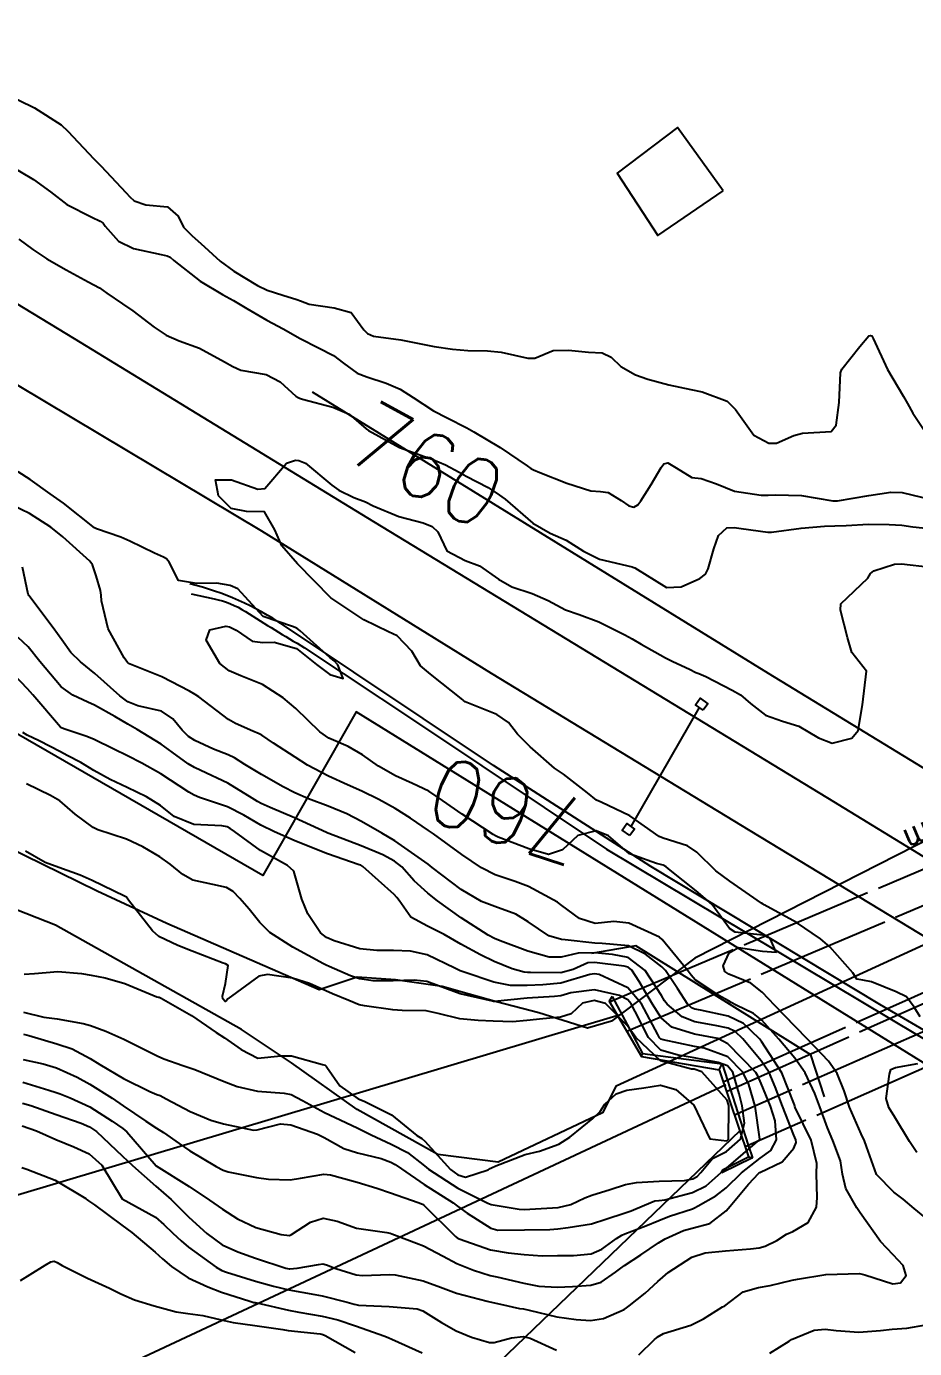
# Model space of a CAD drawing. Header units: metres. Extents: x 307586 to 320046, y 7427249 to 7434250.
# Drawn here: x 318529.8 to 318582.8, y 7430078.7 to 7430157.5 of the extents above; entities that cross this region are included whole.
import ezdxf
from ezdxf.enums import TextEntityAlignment as Align

# ---------------------------------------------------------------- set-up
doc = ezdxf.new("R2010")
doc.units = ezdxf.units.M
doc.header["$MEASUREMENT"] = 0
doc.linetypes.add('CONTINUO', pattern=[0])
doc.linetypes.add('TRACEJADO', pattern=[8.7, 8, -0.7])
for name, color, linetype in [('ALA', 45, 'Continuous'), ('BUEIRO', 151, 'Continuous'), ('Canaleta de Drenagem', 151, 'Continuous'), ('Cotas', 45, 'Continuous'), ('Curvas de Nivel 1m', 11, 'Continuous'), ('Curvas de Nivel 5m', 15, 'Continuous'), ('Divisa', 42, 'FENCELINE2'), ('Edificações', 30, 'Continuous'), ('Hidrografia', 140, 'Continuous'), ('Linha Férrea', 20, 'Continuous'), ('Pontes_Viadutos_Tubos', 190, 'Continuous'), ('Portico', 45, 'Continuous'), ('TEXTO', 45, 'Continuous')]:
    doc.layers.add(name, color=color, linetype=linetype)
doc.styles.add('ROMANS', font='romans', dxfattribs={"height": 0.2})
doc.styles.add('Style-STANDARD', font='STANDARD.shx')
doc.linetypes.add('FENCELINE2', pattern='A,0.25,-0.1,[132,ltypeshp.shx,S=0.1,R=0,X=-0.1,Y=0],-0.1,1', length=1.45)

msp = doc.modelspace()

# ---------------------------------------------------------------- linework, layer by layer
at = {"layer": 'ALA', "linetype": 'CONTINUO'}
for points in [[(318571.281, 7430089.151, 756.055), (318571.322, 7430089.319, 753.303), (318572.861, 7430090.102, 753.138)], [(318573.102, 7430090.046, 756.4), (318571.281, 7430089.151, 756.055)]]:
    msp.add_polyline3d(points, dxfattribs=at)
at = {"layer": 'BUEIRO', "linetype": 'TRACEJADO', "flags": 128}
for points in [[(318564.592, 7430099.344), (318601.666, 7430115.058)], [(318565.617, 7430097.606), (318602.528, 7430113.251)], [(318571.351, 7430094.578), (318605.1, 7430109.633)], [(318571.549, 7430094.009), (318605.886, 7430109.326)], [(318607.297, 7430108.141), (318572.028, 7430092.598)], [(318608.141, 7430106.327), (318572.664, 7430090.693)]]:
    msp.add_lwpolyline(points, dxfattribs=at)
at = {"layer": 'BUEIRO', "linetype": 'CONTINUO'}
for points in [[(318564.741, 7430099.665, 756.483), (318564.565, 7430099.389, 753.079), (318566.489, 7430096.095, 756.258), (318566.56, 7430096.27, 756.463)], [(318564.741, 7430099.665, 756.483), (318565.634, 7430097.998, 755.939)], [(318565.634, 7430097.998, 755.939), (318566.56, 7430096.27, 756.463)], [(318566.489, 7430096.095, 756.258), (318571.129, 7430095.289, 753.163), (318571.303, 7430095.647, 756.477)], [(318566.56, 7430096.27, 756.463), (318571.303, 7430095.647, 756.477)], [(318571.303, 7430095.647, 756.477), (318572.86, 7430090.798, 755.884)], [(318571.129, 7430095.289, 753.163), (318572.861, 7430090.102, 753.138), (318573.102, 7430090.046, 756.4)], [(318572.86, 7430090.798, 755.884), (318573.102, 7430090.046, 756.4)]]:
    msp.add_polyline3d(points, dxfattribs=at)
at = {"layer": 'Canaleta de Drenagem'}
msp.add_lwpolyline([(318539.638, 7430123.687), (318541.017, 7430123.391, -0.089246), (318542.886, 7430122.623, 0.008943), (318546.398, 7430120.47), (318553.255, 7430115.916), (318564.398, 7430108.447), (318582.929, 7430097.371), (318615.73, 7430078.185), (318615.975, 7430078.604), (318595.956, 7430090.288), (318580.7, 7430099.197), (318567.038, 7430107.411), (318557.668, 7430113.435), (318545.153, 7430121.808, 0.087116), (318539.573, 7430124.273, -41.983089)], format="xyb", dxfattribs=at)
at = {"layer": 'Curvas de Nivel 1m', "flags": 128}
for points, elevation in [([(318528.438, 7430153.571), (318530.308, 7430152.672), (318531.889, 7430151.644), (318532.289, 7430151.266), (318533.846, 7430149.624), (318534.267, 7430149.204), (318535.779, 7430147.597), (318535.996, 7430147.35), (318536.238, 7430147.11), (318536.943, 7430146.876), (318538.235, 7430146.757), (318538.874, 7430146.205), (318539.196, 7430145.555), (318539.702, 7430145.032), (318540.213, 7430144.584), (318541.366, 7430143.528), (318542.194, 7430142.934), (318543.609, 7430142.078), (318544.177, 7430141.797), (318545.108, 7430141.486), (318545.94, 7430141.243), (318546.17, 7430141.155), (318546.67, 7430140.963), (318548.166, 7430140.735), (318549.184, 7430140.456), (318549.94, 7430139.423), (318550.15, 7430139.211), (318550.515, 7430139.049), (318552.144, 7430138.822), (318552.848, 7430138.687), (318554.139, 7430138.422), (318555.222, 7430138.279), (318556.136, 7430138.197), (318557.302, 7430138.171), (318558.134, 7430138.098), (318559.706, 7430137.729), (318560.13, 7430137.744), (318561.227, 7430138.199), (318562.137, 7430138.205), (318563.322, 7430138.087), (318564.141, 7430138.059), (318564.689, 7430137.803), (318565.256, 7430137.243), (318566.126, 7430136.738), (318566.863, 7430136.482), (318568.117, 7430136.15), (318569.427, 7430135.876), (318570.111, 7430135.733), (318571.608, 7430135.165), (318572.098, 7430134.674), (318573.181, 7430133.149), (318574.076, 7430132.666), (318574.542, 7430132.667), (318575.582, 7430133.118), (318576.084, 7430133.262), (318577.808, 7430133.371), (318578.089, 7430133.746), (318578.27, 7430135.087), (318578.361, 7430136.855), (318578.426, 7430137.086), (318579.501, 7430138.424), (318580.047, 7430139.062), (318580.153, 7430139.096), (318580.215, 7430139.059), (318580.297, 7430138.913), (318581.164, 7430137.05), (318582.109, 7430135.441), (318582.341, 7430135.038), (318582.667, 7430134.465), (318583.626, 7430133.025)], 758), ([(318528.576, 7430149.377), (318530.254, 7430148.383), (318531.258, 7430147.65), (318532.236, 7430146.899), (318533.715, 7430146.138), (318534.226, 7430145.9), (318534.389, 7430145.782), (318534.51, 7430145.616), (318535.315, 7430144.705), (318536.21, 7430144.283), (318537.861, 7430143.919), (318538.206, 7430143.846), (318538.389, 7430143.752), (318538.612, 7430143.564), (318540.185, 7430142.332), (318541.504, 7430141.527), (318542.169, 7430141.171), (318542.972, 7430140.705), (318544.158, 7430140.011), (318544.491, 7430139.83), (318545.127, 7430139.485), (318546.145, 7430138.911), (318547.241, 7430138.354), (318548.129, 7430137.885), (318548.73, 7430137.441), (318549.537, 7430136.849), (318550.115, 7430136.619), (318551.273, 7430136.246), (318552.108, 7430135.882), (318552.872, 7430135.392), (318554.095, 7430134.589), (318554.9, 7430134.176), (318556.085, 7430133.579), (318556.5, 7430133.346), (318558.069, 7430132.41), (318559.677, 7430131.306), (318559.903, 7430131.153), (318560.051, 7430131.071), (318560.43, 7430130.916), (318562.043, 7430130.28), (318563.476, 7430129.828), (318564.038, 7430129.783), (318564.511, 7430129.726), (318565.282, 7430129.241), (318565.73, 7430128.935), (318566.029, 7430128.843), (318566.274, 7430128.984), (318566.457, 7430129.226), (318567.069, 7430130.193), (318567.656, 7430131.214), (318567.832, 7430131.436), (318568.057, 7430131.487), (318568.554, 7430131.202), (318569.486, 7430130.627), (318570.047, 7430130.556), (318570.966, 7430130.248), (318572.039, 7430129.798), (318573.619, 7430129.562), (318574.037, 7430129.567), (318574.483, 7430129.579), (318576.037, 7430129.538), (318577.889, 7430129.237), (318578.034, 7430129.22), (318578.182, 7430129.235), (318580.038, 7430129.541), (318581.352, 7430129.735), (318582.04, 7430129.73), (318583.76, 7430129.298)], 759), ([(318583.098, 7430098.449), (318582.745, 7430099.024), (318582.289, 7430099.64), (318581.682, 7430099.943), (318580.208, 7430100.534), (318579.689, 7430100.64), (318579.333, 7430100.709), (318579.082, 7430101.069), (318577.716, 7430102.634), (318577.156, 7430103.096), (318575.733, 7430104.074), (318573.808, 7430105.129), (318573.743, 7430105.166), (318573.645, 7430105.231), (318571.764, 7430106.554), (318570.925, 7430107.168), (318569.784, 7430108.267), (318569.242, 7430108.643), (318567.792, 7430109.103), (318567.547, 7430109.212), (318565.805, 7430110.44), (318564.091, 7430111.247), (318563.815, 7430111.376), (318563.276, 7430111.804), (318561.838, 7430112.926), (318561.31, 7430113.285), (318559.855, 7430114.555), (318559.485, 7430114.931), (318559.105, 7430115.311), (318558.554, 7430116.004), (318557.874, 7430116.485), (318555.987, 7430117.243), (318555.883, 7430117.314), (318555.84, 7430117.35), (318553.906, 7430118.88), (318553.32, 7430119.379), (318552.806, 7430120.271), (318551.931, 7430121.167), (318551.418, 7430121.405), (318549.943, 7430122.125), (318547.963, 7430123.45), (318545.983, 7430125.47), (318545.059, 7430126.545), (318544.639, 7430127.49), (318544.019, 7430128.568), (318542.946, 7430128.584), (318542.022, 7430128.762), (318541.269, 7430129.528), (318541.099, 7430130.472), (318542.043, 7430130.487), (318543.628, 7430129.913), (318544.038, 7430129.971), (318545.323, 7430131.481), (318545.872, 7430131.656), (318546.055, 7430131.626), (318546.457, 7430131.466), (318548.04, 7430130.154), (318548.453, 7430129.859), (318549.341, 7430129.43), (318550.029, 7430129.171), (318550.504, 7430128.937), (318552.016, 7430128.284), (318553.485, 7430127.911), (318554.008, 7430127.701), (318554.341, 7430127.375), (318554.885, 7430126.254), (318555.986, 7430125.665), (318556.837, 7430125.341), (318557.975, 7430124.561), (318558.76, 7430124.107), (318559.967, 7430123.71), (318560.932, 7430123.29), (318561.955, 7430122.722), (318562.773, 7430122.445), (318563.944, 7430122.01), (318565.497, 7430121.234), (318565.931, 7430120.992), (318566.465, 7430120.687), (318567.919, 7430119.855), (318568.357, 7430119.643), (318569.355, 7430119.188), (318569.728, 7430118.999), (318569.91, 7430118.935), (318570.326, 7430118.759), (318571.901, 7430117.935), (318572.397, 7430117.651), (318572.984, 7430117.144), (318573.883, 7430116.452), (318574.902, 7430116.096), (318575.873, 7430115.79), (318577.034, 7430115.098), (318577.86, 7430114.773), (318579.034, 7430115.072), (318579.404, 7430115.533), (318579.657, 7430117.064), (318579.913, 7430119.06), (318579.023, 7430120.172), (318578.768, 7430121.077), (318578.345, 7430122.697), (318578.384, 7430123.084), (318579.979, 7430124.624), (318580.139, 7430124.901), (318580.34, 7430125.056), (318581.581, 7430125.452), (318581.989, 7430125.463), (318583.724, 7430125.277)], 761), ([(318566.34, 7430078.304), (318567.276, 7430079.212), (318567.359, 7430079.286), (318567.434, 7430079.34), (318567.801, 7430079.569), (318569.442, 7430080.056), (318570.179, 7430080.439), (318571.329, 7430081.161), (318571.418, 7430081.196), (318571.454, 7430081.216), (318572.562, 7430082.048), (318573.471, 7430082.309), (318574.161, 7430082.435), (318575.477, 7430082.741), (318575.786, 7430082.799), (318577.483, 7430083.09), (318579.484, 7430083.156), (318579.802, 7430083.057), (318581.475, 7430082.54), (318581.926, 7430082.583), (318582.267, 7430083.028), (318582.086, 7430083.628), (318581.495, 7430084.267), (318580.734, 7430085.048), (318579.528, 7430086.762), (318579.328, 7430087.063), (318578.679, 7430088.207), (318578.476, 7430089.076), (318578.35, 7430089.867), (318577.902, 7430091.085), (318577.584, 7430091.842), (318577.115, 7430093.095), (318576.821, 7430093.888), (318576.255, 7430095.104), (318575.636, 7430095.98), (318574.688, 7430097.12), (318573.664, 7430098.264), (318573.173, 7430098.643), (318572.136, 7430099.153), (318571.829, 7430099.313), (318571.675, 7430099.406), (318571.109, 7430099.735), (318569.688, 7430100.657), (318569.447, 7430100.94), (318569.274, 7430101.186), (318567.721, 7430103.074), (318567.557, 7430103.212), (318565.731, 7430104.049), (318564.833, 7430104.138), (318563.731, 7430104.026), (318562.789, 7430104.32), (318561.741, 7430105.09), (318561.478, 7430105.283), (318559.752, 7430106.228), (318558.964, 7430106.52), (318557.759, 7430106.928), (318556.947, 7430107.338), (318555.775, 7430108.141), (318554.084, 7430109.367), (318553.795, 7430109.576), (318552.718, 7430110.302), (318551.808, 7430110.869), (318550.823, 7430111.41), (318549.82, 7430111.91), (318548.971, 7430112.287), (318547.833, 7430112.804), (318546.59, 7430113.463), (318545.848, 7430113.932), (318544.56, 7430114.779), (318543.86, 7430115.242), (318543.699, 7430115.33), (318543.317, 7430115.498), (318542.293, 7430115.939), (318541.87, 7430116.181), (318540.094, 7430117.538), (318539.885, 7430117.686), (318539.553, 7430117.88), (318537.9, 7430118.725), (318536.013, 7430119.487), (318535.912, 7430119.527), (318535.842, 7430119.591), (318535.642, 7430119.866), (318534.696, 7430121.602), (318534.294, 7430123.27), (318534.28, 7430123.607), (318534.248, 7430123.889), (318533.974, 7430124.746), (318533.764, 7430125.405), (318533.606, 7430125.624), (318531.997, 7430127.08), (318531.284, 7430127.647), (318530.015, 7430128.469), (318528.515, 7430129.193)], 759), ([(318529.598, 7430093.309), (318530.083, 7430093.168), (318531.588, 7430092.627), (318533.089, 7430092.109), (318533.577, 7430091.898), (318533.997, 7430091.606), (318535.558, 7430090.144), (318536.142, 7430089.584), (318537.535, 7430088.351), (318538.446, 7430087.556), (318538.991, 7430087.021), (318539.513, 7430086.508), (318540.57, 7430085.529), (318541.496, 7430084.856), (318542.423, 7430084.437), (318543.489, 7430084.06), (318545.293, 7430083.472), (318545.482, 7430083.421), (318545.536, 7430083.416), (318545.955, 7430083.465), (318547.245, 7430083.693), (318547.486, 7430083.722), (318547.711, 7430083.672), (318548.271, 7430083.438), (318549.478, 7430083.073), (318549.86, 7430083.033), (318551.478, 7430083.084), (318551.812, 7430083.061), (318553.473, 7430082.7), (318554.504, 7430082.323), (318555.462, 7430081.969), (318557.284, 7430081.504), (318557.455, 7430081.463), (318558.085, 7430081.321), (318559.211, 7430081.064), (318559.45, 7430081.031), (318559.793, 7430080.953), (318561.446, 7430080.557), (318562.591, 7430080.41), (318563.444, 7430080.341), (318564.217, 7430080.47), (318565.451, 7430081.007), (318565.59, 7430081.091), (318565.766, 7430081.227), (318566.705, 7430081.977), (318567.475, 7430082.676), (318567.754, 7430082.931), (318568.081, 7430083.201), (318569.492, 7430084.124), (318570.286, 7430084.381), (318571.496, 7430084.499), (318572.987, 7430084.627), (318573.498, 7430084.684), (318573.856, 7430084.77), (318574.569, 7430085.119), (318575.139, 7430085.483), (318575.511, 7430085.644), (318576.424, 7430086.196), (318576.93, 7430087.096), (318576.955, 7430087.679), (318576.922, 7430089.096), (318576.939, 7430089.716), (318576.604, 7430091.1), (318575.66, 7430093.051), (318575.633, 7430093.11), (318575.604, 7430093.199), (318574.856, 7430095.118), (318573.651, 7430096.975), (318573.528, 7430097.132), (318572.578, 7430098.062), (318571.666, 7430098.487), (318570.004, 7430098.842), (318569.67, 7430098.908), (318569.47, 7430098.982), (318569.257, 7430099.186), (318568.639, 7430100.152), (318567.913, 7430101.207), (318567.696, 7430101.438), (318566.729, 7430102.198), (318565.715, 7430102.689), (318564.137, 7430102.825), (318563.717, 7430102.845), (318561.949, 7430103.047), (318561.72, 7430103.07), (318560.963, 7430103.288), (318559.731, 7430104.128), (318559.007, 7430104.582), (318557.74, 7430105.037), (318556.955, 7430105.338), (318555.75, 7430106.043), (318554.005, 7430107.368), (318553.766, 7430107.551), (318553.175, 7430107.975), (318551.786, 7430108.941), (318551.02, 7430109.408), (318549.8, 7430110.099), (318548.926, 7430110.555), (318547.809, 7430111.012), (318546.634, 7430111.462), (318545.818, 7430111.809), (318545.137, 7430112.163), (318543.834, 7430112.899), (318542.85, 7430113.505), (318542.231, 7430113.898), (318541.848, 7430114.072), (318540.969, 7430114.412), (318539.857, 7430114.931), (318539.484, 7430115.17), (318539.1, 7430115.551), (318538.543, 7430116.233), (318537.874, 7430116.674), (318536.458, 7430117.003), (318535.879, 7430117.241), (318535.393, 7430117.595), (318533.903, 7430118.927), (318533.049, 7430119.623), (318532.472, 7430120.185), (318531.926, 7430120.93), (318531.419, 7430121.645), (318529.962, 7430123.591), (318529.933, 7430123.66), (318529.588, 7430125.274)], 758), ([(318529.612, 7430094.55), (318531.163, 7430094.089), (318531.606, 7430093.948), (318531.831, 7430093.862), (318532.423, 7430093.628), (318533.595, 7430093.091), (318534.939, 7430092.24), (318535.576, 7430091.791), (318535.81, 7430091.588), (318537.553, 7430089.57), (318539.535, 7430088.335), (318540.738, 7430087.528), (318541.517, 7430086.975), (318542.415, 7430086.409), (318543.507, 7430085.881), (318545.009, 7430085.475), (318545.502, 7430085.417), (318545.549, 7430085.423), (318545.632, 7430085.469), (318546.752, 7430086.216), (318547.513, 7430086.437), (318548.342, 7430086.269), (318549.507, 7430085.845), (318551.318, 7430085.589), (318551.504, 7430085.548), (318551.612, 7430085.507), (318551.916, 7430085.394), (318553.087, 7430084.964), (318553.497, 7430084.805), (318554.668, 7430084.181), (318555.487, 7430083.736), (318556.47, 7430083.34), (318557.479, 7430083.036), (318557.859, 7430082.942), (318559.472, 7430082.572), (318560.369, 7430082.391), (318561.469, 7430082.33), (318562.369, 7430082.367), (318563.471, 7430082.443), (318564.08, 7430082.638), (318564.934, 7430083.235), (318565.253, 7430083.465), (318565.487, 7430083.622), (318566.452, 7430084.261), (318567.501, 7430084.975), (318567.893, 7430085.204), (318568.989, 7430085.709), (318569.513, 7430085.845), (318570.556, 7430086.131), (318571.529, 7430086.891), (318571.663, 7430087.026), (318571.787, 7430087.156), (318572.878, 7430088.472), (318573.492, 7430089.131), (318573.553, 7430089.168), (318574.876, 7430089.801), (318575.568, 7430090.619), (318575.721, 7430090.959), (318575.697, 7430091.109), (318575.577, 7430091.402), (318574.891, 7430093.117), (318574.454, 7430094.282), (318574.096, 7430095.125), (318573.633, 7430095.823), (318572.538, 7430097.147), (318572.085, 7430097.581), (318571.659, 7430097.776), (318570.889, 7430097.94), (318569.663, 7430098.164), (318568.923, 7430098.449), (318568.016, 7430099.205), (318567.865, 7430099.398), (318567.678, 7430099.721), (318566.706, 7430101.22), (318565.704, 7430101.995), (318564.766, 7430102.181), (318563.708, 7430102.268), (318562.714, 7430102.258), (318561.704, 7430102.018), (318560.988, 7430102.003), (318559.709, 7430102.368), (318558.059, 7430102.984), (318557.72, 7430103.134), (318557.349, 7430103.334), (318555.733, 7430104.349), (318554.331, 7430105.364), (318553.748, 7430105.83), (318552.941, 7430106.568), (318552.205, 7430107.393), (318551.768, 7430107.744), (318551.067, 7430108.113), (318549.781, 7430108.657), (318547.85, 7430109.391), (318547.792, 7430109.411), (318547.706, 7430109.451), (318545.801, 7430110.323), (318544.354, 7430110.938), (318543.81, 7430111.178), (318543.607, 7430111.289), (318543.282, 7430111.498), (318541.826, 7430112.384), (318540.228, 7430113.145), (318539.84, 7430113.325), (318539.472, 7430113.546), (318538.519, 7430114.23), (318537.854, 7430114.706), (318536.422, 7430115.584), (318535.866, 7430115.906), (318535.103, 7430116.365), (318533.877, 7430117.044), (318533.487, 7430117.224), (318532.584, 7430117.629), (318531.89, 7430118.144), (318530.627, 7430119.653), (318529.921, 7430120.515), (318529.327, 7430121.069)], 757), ([(318529.625, 7430095.906), (318530.828, 7430095.648), (318531.621, 7430095.403), (318532.846, 7430094.852), (318533.611, 7430094.444), (318534.944, 7430093.597), (318535.596, 7430093.144), (318536.937, 7430092.222), (318537.577, 7430091.82), (318537.992, 7430091.564), (318538.922, 7430090.905), (318539.562, 7430090.46), (318541.128, 7430089.524), (318541.55, 7430089.311), (318541.855, 7430089.209), (318543.544, 7430088.868), (318544.256, 7430088.77), (318545.542, 7430088.74), (318546.171, 7430088.837), (318547.547, 7430089.068), (318547.959, 7430089.032), (318549.54, 7430088.587), (318550.704, 7430088.239), (318551.531, 7430087.967), (318553.187, 7430087.375), (318553.433, 7430087.282), (318553.521, 7430087.22), (318555.402, 7430085.351), (318555.502, 7430085.28), (318555.63, 7430085.221), (318557.495, 7430084.563), (318558.548, 7430084.369), (318559.493, 7430084.271), (318560.572, 7430084.209), (318561.492, 7430084.211), (318562.438, 7430084.211), (318563.494, 7430084.317), (318564.133, 7430084.607), (318564.995, 7430085.235), (318565.311, 7430085.426), (318565.507, 7430085.51), (318566.743, 7430085.989), (318567.519, 7430086.307), (318568.164, 7430086.559), (318569.53, 7430087.011), (318569.65, 7430087.06), (318569.867, 7430087.177), (318570.931, 7430087.774), (318571.544, 7430088.257), (318572.449, 7430089.147), (318573.562, 7430090.022), (318574.201, 7430090.489), (318574.537, 7430091.12), (318574.469, 7430092.242), (318574.184, 7430093.124), (318573.616, 7430094.482), (318573.427, 7430094.939), (318573.308, 7430095.135), (318571.648, 7430096.85), (318571.036, 7430097.166), (318569.655, 7430097.418), (318568.302, 7430097.843), (318567.665, 7430098.399), (318567.15, 7430099.215), (318566.355, 7430100.554), (318565.922, 7430101.228), (318565.696, 7430101.412), (318565.461, 7430101.468), (318563.699, 7430101.689), (318563.286, 7430101.669), (318562.421, 7430101.269), (318561.691, 7430101.075), (318559.883, 7430101.106), (318559.691, 7430101.105), (318559.502, 7430101.114), (318558.775, 7430101.314), (318557.699, 7430101.75), (318556.89, 7430102.153), (318555.714, 7430102.78), (318554.722, 7430103.36), (318553.728, 7430103.858), (318552.74, 7430104.392), (318552.037, 7430105.396), (318551.914, 7430105.567), (318551.746, 7430105.74), (318549.885, 7430107.419), (318549.764, 7430107.489), (318549.66, 7430107.526), (318547.774, 7430108.173), (318546.613, 7430108.629), (318545.786, 7430108.979), (318544.62, 7430109.482), (318543.797, 7430109.891), (318542.781, 7430110.484), (318541.808, 7430110.98), (318540.148, 7430111.537), (318539.815, 7430111.666), (318539.511, 7430111.851), (318537.834, 7430112.943), (318536.701, 7430113.581), (318535.847, 7430114.014), (318535.042, 7430114.407), (318533.857, 7430114.991), (318533.419, 7430115.177), (318532.048, 7430115.637), (318531.911, 7430115.687), (318531.864, 7430115.726), (318530.204, 7430117.657), (318529.888, 7430118.015), (318528.3, 7430119.684)], 756), ([(318529.659, 7430098.735), (318530.86, 7430098.443), (318531.653, 7430098.341), (318533.214, 7430098.052), (318533.648, 7430097.934), (318534.557, 7430097.601), (318535.638, 7430097.121), (318536.552, 7430096.663), (318537.628, 7430096.118), (318538.012, 7430095.949), (318539.142, 7430095.547), (318539.506, 7430095.426), (318539.621, 7430095.388), (318539.855, 7430095.303), (318541.614, 7430094.595), (318542.391, 7430094.289), (318543.608, 7430094.025), (318545.183, 7430093.898), (318545.606, 7430093.821), (318546.281, 7430093.463), (318547.592, 7430092.74), (318548.869, 7430092.145), (318549.579, 7430091.813), (318550.373, 7430091.412), (318551.568, 7430090.869), (318552.542, 7430090.364), (318553.555, 7430089.57), (318553.799, 7430089.368), (318555.536, 7430088.243), (318557.336, 7430087.332), (318557.522, 7430087.264), (318559.2, 7430086.985), (318559.52, 7430086.968), (318559.842, 7430086.975), (318561.521, 7430087.085), (318562.287, 7430087.269), (318563.122, 7430087.663), (318563.532, 7430087.823), (318564.629, 7430088.152), (318565.545, 7430088.446), (318566.188, 7430088.582), (318567.547, 7430088.644), (318569.055, 7430088.695), (318569.549, 7430088.796), (318569.806, 7430088.922), (318570.032, 7430089.175), (318570.716, 7430090.014), (318571.566, 7430090.432), (318572.389, 7430091.148), (318572.624, 7430092.107), (318572.484, 7430093.147), (318572.312, 7430093.852), (318571.928, 7430095.155), (318571.628, 7430095.522), (318571.06, 7430095.737), (318569.635, 7430096.013), (318568.669, 7430096.163), (318567.642, 7430096.475), (318566.916, 7430097.217), (318566.117, 7430098.777), (318565.884, 7430099.228), (318565.675, 7430099.477), (318565.187, 7430099.726), (318563.681, 7430100.067), (318562.284, 7430099.876), (318561.677, 7430099.709), (318561.297, 7430099.663), (318559.676, 7430099.559), (318557.719, 7430099.375), (318557.673, 7430099.375), (318557.609, 7430099.395), (318555.678, 7430099.835), (318554.93, 7430100.108), (318553.685, 7430100.558), (318552.941, 7430100.637), (318551.685, 7430100.599), (318550.488, 7430100.609), (318549.686, 7430100.721), (318549.153, 7430100.893), (318547.875, 7430101.447), (318547.694, 7430101.536), (318547.529, 7430101.618), (318545.71, 7430102.599), (318544.328, 7430103.484), (318543.729, 7430104.071), (318543.112, 7430104.875), (318542.556, 7430105.508), (318542.153, 7430105.92), (318541.749, 7430106.169), (318540.931, 7430106.349), (318539.754, 7430106.614), (318539.158, 7430106.95), (318538.402, 7430107.56), (318537.769, 7430108), (318536.767, 7430108.591), (318535.785, 7430109.054), (318534.079, 7430109.607), (318533.794, 7430109.738), (318532.725, 7430110.549), (318531.81, 7430111.329), (318531.254, 7430111.646), (318529.823, 7430112.354)], 754), ([(318529.686, 7430101.006), (318530.302, 7430101.039), (318531.688, 7430101.162), (318533.105, 7430101.036), (318533.686, 7430100.939), (318534.509, 7430100.778), (318535.681, 7430100.436), (318537.601, 7430099.643), (318537.674, 7430099.631), (318537.737, 7430099.632), (318537.854, 7430099.567), (318539.658, 7430098.54), (318541.132, 7430097.525), (318541.64, 7430097.192), (318542.629, 7430096.502), (318543.628, 7430095.989), (318544.983, 7430096.123), (318545.629, 7430096.121), (318547.469, 7430095.607), (318547.624, 7430095.572), (318547.693, 7430095.518), (318547.728, 7430095.448), (318548.513, 7430094.338), (318549.604, 7430093.561), (318549.956, 7430093.416), (318551.591, 7430092.611), (318553.103, 7430091.377), (318553.388, 7430091.19), (318553.57, 7430091.041), (318555.112, 7430089.354), (318555.548, 7430089.03), (318556.003, 7430088.889), (318557.349, 7430089.332), (318557.477, 7430089.408), (318557.554, 7430089.452), (318557.804, 7430089.575), (318559.562, 7430090.246), (318560.407, 7430090.449), (318561.569, 7430090.853), (318562.212, 7430091.27), (318562.958, 7430091.883), (318563.59, 7430092.39), (318564.034, 7430092.808), (318564.307, 7430093.243), (318564.976, 7430093.87), (318565.611, 7430094.072), (318566.622, 7430094.211), (318567.615, 7430094.375), (318568.545, 7430094.128), (318569.603, 7430093.18), (318570.567, 7430091.17), (318571.572, 7430091.066), (318571.681, 7430091.158), (318571.706, 7430093.054), (318571.689, 7430093.159), (318571.677, 7430093.233), (318571.606, 7430093.485), (318570.097, 7430095.175), (318569.625, 7430095.324), (318569.467, 7430095.34), (318567.632, 7430095.824), (318566.155, 7430097.225), (318565.66, 7430097.916), (318564.343, 7430099.243), (318563.675, 7430099.431), (318562.97, 7430099.261), (318562.307, 7430098.627), (318561.66, 7430098.428), (318560.608, 7430098.341), (318559.657, 7430098.239), (318558.805, 7430098.163), (318557.656, 7430098.192), (318556.755, 7430098.241), (318555.658, 7430098.328), (318554.371, 7430098.655), (318553.664, 7430098.808), (318552.23, 7430098.826), (318551.665, 7430098.863), (318549.979, 7430099.106), (318549.669, 7430099.179), (318549.051, 7430099.429), (318548.064, 7430099.831), (318547.678, 7430099.997), (318546.708, 7430100.434), (318545.686, 7430100.766), (318544.186, 7430100.987), (318543.687, 7430100.876), (318541.835, 7430099.518), (318541.755, 7430099.435), (318541.671, 7430099.363), (318541.542, 7430099.521), (318541.518, 7430099.678), (318541.682, 7430100.446), (318541.847, 7430101.518), (318541.694, 7430101.609), (318541.557, 7430101.659), (318539.705, 7430102.373), (318538.86, 7430102.703), (318537.718, 7430103.244), (318537.333, 7430103.574), (318535.917, 7430105.412), (318535.782, 7430105.59), (318535.743, 7430105.62), (318535.677, 7430105.658), (318533.753, 7430106.588), (318533.033, 7430106.898), (318531.76, 7430107.354), (318530.942, 7430107.648), (318529.773, 7430108.334)], 753), ([(318582.914, 7430090.367), (318582.478, 7430091.026), (318581.594, 7430092.46), (318581.236, 7430093.044), (318581.071, 7430093.582), (318581.281, 7430095.043), (318581.363, 7430095.307), (318581.629, 7430095.425), (318582.974, 7430095.679)], 761), ([(318529.577, 7430091.949), (318530.416, 7430091.652), (318531.568, 7430091.137), (318532.644, 7430090.704), (318533.56, 7430090.289), (318534.312, 7430089.602), (318535.523, 7430087.59), (318537.512, 7430086.512), (318538.023, 7430086.077), (318538.557, 7430085.554), (318539.05, 7430085.098), (318539.495, 7430084.721), (318541.135, 7430083.523), (318541.48, 7430083.335), (318541.761, 7430083.234), (318543.471, 7430082.69), (318544.563, 7430082.383), (318545.463, 7430082.168), (318547.026, 7430081.888), (318547.458, 7430081.812), (318548.947, 7430081.428), (318549.353, 7430081.322), (318549.452, 7430081.294), (318549.614, 7430081.256), (318551.451, 7430081.184), (318553.11, 7430081.036), (318553.448, 7430080.925), (318554.572, 7430080.228), (318555.437, 7430079.734), (318556.356, 7430079.341), (318557.429, 7430079.039), (318557.714, 7430079.04), (318558.748, 7430079.31), (318559.434, 7430079.382), (318559.847, 7430079.296), (318561.422, 7430078.578)], 759), ([(318529.469, 7430082.737), (318530.039, 7430083.089), (318530.949, 7430083.645), (318531.28, 7430083.847), (318531.485, 7430083.887), (318531.649, 7430083.802), (318531.945, 7430083.633), (318533.472, 7430082.871), (318534.783, 7430082.277), (318535.458, 7430081.936), (318536.274, 7430081.582), (318537.449, 7430081.211), (318538.758, 7430080.862), (318539.445, 7430080.753), (318540.342, 7430080.633), (318541.442, 7430080.38), (318542.157, 7430080.226), (318543.439, 7430080.054), (318545.107, 7430079.803), (318545.436, 7430079.755), (318547.344, 7430079.541), (318547.434, 7430079.525), (318547.495, 7430079.511), (318547.636, 7430079.447), (318549.418, 7430078.441)], 761)]:
    msp.add_lwpolyline(points, dxfattribs=dict(at, elevation=elevation))
at = {"layer": 'Curvas de Nivel 5m', "flags": 128}
for points, elevation in [([(318529.37, 7430144.829), (318530.208, 7430144.207), (318531.034, 7430143.652), (318532.193, 7430143.001), (318533.512, 7430142.297), (318534.177, 7430141.921), (318534.608, 7430141.613), (318535.546, 7430140.978), (318536.163, 7430140.565), (318537.43, 7430139.577), (318538.146, 7430139.11), (318538.933, 7430138.766), (318540.135, 7430138.337), (318541.635, 7430137.525), (318542.12, 7430137.237), (318542.605, 7430137.028), (318544.116, 7430136.764), (318544.948, 7430136.324), (318545.883, 7430135.473), (318546.019, 7430135.388), (318546.102, 7430135.353), (318546.288, 7430135.282), (318548.097, 7430134.818), (318549.057, 7430134.4), (318550.084, 7430133.525), (318550.209, 7430133.419), (318552.068, 7430132.41), (318553.565, 7430131.88), (318554.058, 7430131.7), (318554.81, 7430131.369), (318555.625, 7430130.933), (318556.046, 7430130.689), (318557.359, 7430130.017), (318558.035, 7430129.563), (318558.174, 7430129.467), (318558.363, 7430129.325), (318560.012, 7430127.889), (318561.055, 7430127.29), (318562.007, 7430126.872), (318563.04, 7430126.222), (318563.99, 7430125.74), (318565.927, 7430125.288), (318565.984, 7430125.276), (318566.098, 7430125.229), (318567.972, 7430124.068), (318568.864, 7430124.089), (318569.977, 7430124.598), (318570.303, 7430124.854), (318570.465, 7430125.175), (318570.801, 7430126.372), (318571.085, 7430127.169), (318571.57, 7430127.612), (318572.018, 7430127.627), (318572.431, 7430127.57), (318574.015, 7430127.357), (318574.248, 7430127.36), (318576.018, 7430127.603), (318577.392, 7430127.724), (318578.019, 7430127.728), (318578.696, 7430127.756), (318580.021, 7430127.83), (318581.253, 7430127.815), (318582.02, 7430127.768), (318582.667, 7430127.681), (318584.018, 7430127.531)], 760), ([(318583.523, 7430086.379), (318582.753, 7430087.022), (318582.092, 7430087.586), (318581.543, 7430088.001), (318580.51, 7430089.05), (318579.91, 7430090.716), (318579.793, 7430091.058), (318579.579, 7430091.479), (318578.898, 7430093.071), (318578.579, 7430094.042), (318578.158, 7430095.082), (318577.634, 7430095.803), (318576.408, 7430097.102), (318575.661, 7430097.883), (318574.438, 7430099.122), (318573.681, 7430099.931), (318573.001, 7430100.456), (318571.691, 7430100.997), (318571.455, 7430101.162), (318571.361, 7430101.501), (318571.71, 7430102.273), (318572.28, 7430102.586), (318573.711, 7430102.36), (318574.522, 7430102.311), (318574.154, 7430103.126), (318573.725, 7430103.327), (318572.075, 7430103.503), (318571.728, 7430103.714), (318570.689, 7430105.171), (318569.755, 7430105.967), (318568.2, 7430107.204), (318567.961, 7430107.393), (318567.776, 7430107.489), (318567.39, 7430107.6), (318565.782, 7430108.174), (318564.524, 7430109.243), (318563.796, 7430109.546), (318562.694, 7430109.266), (318561.78, 7430108.419), (318560.938, 7430108.126), (318559.781, 7430108.476), (318557.952, 7430109.167), (318557.792, 7430109.244), (318557.653, 7430109.331), (318555.805, 7430110.541), (318554.633, 7430111.362), (318553.821, 7430111.916), (318552.849, 7430112.363), (318551.834, 7430112.828), (318550.814, 7430113.41), (318549.85, 7430114.082), (318549.004, 7430114.582), (318547.859, 7430115.078), (318547.315, 7430115.455), (318545.877, 7430116.846), (318545.13, 7430117.478), (318543.895, 7430118.279), (318542.614, 7430118.798), (318541.907, 7430119.092), (318541.361, 7430119.526), (318540.542, 7430120.919), (318540.748, 7430121.532), (318541.707, 7430121.752), (318541.936, 7430121.715), (318542.323, 7430121.514), (318543.275, 7430120.848), (318543.926, 7430120.786), (318544.601, 7430120.808), (318545.922, 7430120.428), (318547.119, 7430119.458), (318547.904, 7430118.86), (318548.707, 7430118.632), (318548.398, 7430119.443), (318548.161, 7430119.692), (318547.917, 7430119.889), (318546.144, 7430121.468), (318545.935, 7430121.627), (318545.679, 7430121.73), (318543.945, 7430122.319), (318542.857, 7430123.507), (318542.429, 7430123.974), (318541.969, 7430124.169), (318541.18, 7430124.319), (318539.971, 7430124.302), (318538.883, 7430124.468), (318538.327, 7430125.565), (318538.181, 7430125.763), (318537.986, 7430125.875), (318537.453, 7430126.111), (318535.995, 7430126.825), (318535.456, 7430127.057), (318534.002, 7430127.549), (318533.878, 7430127.621), (318532.025, 7430129.088), (318531.247, 7430129.648), (318530.041, 7430130.508), (318529.322, 7430130.947)], 760), ([(318529.641, 7430097.421), (318529.963, 7430097.334), (318531.635, 7430096.851), (318532.55, 7430096.544), (318533.627, 7430095.968), (318534.194, 7430095.604), (318535.615, 7430094.78), (318537.187, 7430093.994), (318537.606, 7430093.828), (318537.79, 7430093.753), (318538.155, 7430093.562), (318539.592, 7430092.81), (318540.813, 7430092.299), (318541.581, 7430092.074), (318543.367, 7430091.702), (318543.576, 7430091.715), (318544.978, 7430092.08), (318545.581, 7430092.021), (318547.17, 7430091.454), (318547.571, 7430091.248), (318548.74, 7430090.607), (318549.562, 7430090.346), (318550.962, 7430090.003), (318551.557, 7430089.791), (318551.813, 7430089.654), (318552.189, 7430089.39), (318553.539, 7430088.46), (318555.255, 7430087.353), (318555.521, 7430087.17), (318556.108, 7430086.753), (318557.508, 7430085.854), (318557.919, 7430085.736), (318559.507, 7430085.743), (318561.028, 7430085.765), (318561.508, 7430085.808), (318562.128, 7430085.889), (318563.512, 7430086.116), (318564.365, 7430086.391), (318565.526, 7430086.761), (318565.88, 7430086.875), (318566.672, 7430087.219), (318567.277, 7430087.471), (318567.536, 7430087.508), (318567.874, 7430087.543), (318569.541, 7430087.982), (318570.344, 7430088.373), (318571.248, 7430089.163), (318571.408, 7430089.308), (318571.556, 7430089.42), (318573.543, 7430091.13), (318573.553, 7430091.15), (318573.277, 7430093.135), (318572.894, 7430094.419), (318572.537, 7430095.146), (318571.636, 7430096.061), (318570.237, 7430096.581), (318569.646, 7430096.693), (318567.78, 7430097.079), (318567.652, 7430097.126), (318567.569, 7430097.211), (318567.463, 7430097.403), (318566.492, 7430099.222), (318565.682, 7430100.18), (318563.961, 7430100.977), (318563.691, 7430101.023), (318563.406, 7430100.97), (318561.685, 7430100.458), (318560.614, 7430100.36), (318559.683, 7430100.331), (318558.688, 7430100.32), (318557.685, 7430100.517), (318555.92, 7430101.119), (318555.691, 7430101.198), (318555.372, 7430101.353), (318553.705, 7430102.16), (318552.715, 7430102.377), (318551.708, 7430102.401), (318550.711, 7430102.407), (318549.709, 7430102.513), (318548.173, 7430102.986), (318547.719, 7430103.191), (318547.354, 7430103.454), (318546.606, 7430104.589), (318546.25, 7430105.465), (318545.76, 7430107.134), (318545.383, 7430107.474), (318543.776, 7430108.377), (318542.221, 7430109.514), (318541.97, 7430109.693), (318541.796, 7430109.783), (318541.474, 7430109.846), (318539.797, 7430109.923), (318538.641, 7430110.397), (318537.808, 7430111.058), (318536.992, 7430111.578), (318535.821, 7430112.121), (318534.812, 7430112.616), (318533.836, 7430113.145), (318533.065, 7430113.622), (318532.262, 7430114.049), (318531.849, 7430114.253), (318530.585, 7430114.923), (318529.859, 7430115.26), (318529.614, 7430115.417)], 755), ([(318529.55, 7430089.459), (318529.845, 7430089.36), (318531.539, 7430088.721), (318533.363, 7430087.612), (318533.45, 7430087.539), (318533.522, 7430087.488), (318533.886, 7430087.24), (318535.507, 7430086.032), (318536.1, 7430085.584), (318537.491, 7430084.424), (318537.942, 7430084.018), (318538.47, 7430083.555), (318539.473, 7430082.883), (318540.646, 7430082.347), (318541.461, 7430082.043), (318543.135, 7430081.495), (318543.382, 7430081.421), (318543.452, 7430081.411), (318543.551, 7430081.39), (318545.448, 7430080.956), (318546.067, 7430080.843), (318547.445, 7430080.611), (318548.386, 7430080.379), (318549.439, 7430080.022), (318551.182, 7430079.403), (318551.431, 7430079.302), (318551.603, 7430079.225), (318553.419, 7430078.419)], 760), ([(318574.152, 7430078.396), (318575.3, 7430079.111), (318575.372, 7430079.172), (318575.434, 7430079.215), (318576.779, 7430079.757), (318577.44, 7430079.819), (318578.1, 7430079.741), (318579.439, 7430079.656), (318580.738, 7430079.749), (318581.441, 7430079.818), (318582.307, 7430079.892), (318583.444, 7430080.084)], 760)]:
    msp.add_lwpolyline(points, dxfattribs=dict(at, elevation=elevation))
at = {"layer": 'Divisa'}
for points in [[(318603.391, 7430066.312), (318589.336, 7430091.976), (318549.488, 7430116.639), (318545.407, 7430109.485), (318543.923, 7430106.884), (318523.114, 7430118.874), (318497.671, 7430132.991), (318461.705, 7430152.695), (318439.094, 7430163.042), (318434.003, 7430164.636), (318378.176, 7430221.641), (318375.392, 7430240.501), (318373.883, 7430245.723), (318371.247, 7430249.234), (318368.89, 7430253.051), (318366.424, 7430256.831), (318354.296, 7430270.915), (318346.033, 7430280.53), (318329.671, 7430276.808)], [(318768.309, 7430018.261), (318753.949, 7430030.133), (318707.087, 7430067.912), (318704.792, 7430065.066), (318694.183, 7430073.072), (318681.269, 7430082.755), (318678.891, 7430085.056), (318658.615, 7430097.234), (318648.513, 7430087.155), (318642.654, 7430083.288), (318631.937, 7430085.848), (318624.746, 7430087.978), (318574.054, 7430118.937), (318546.884, 7430135.706)]]:
    msp.add_lwpolyline(points, dxfattribs=at)
at = {"layer": 'Edificações'}
msp.add_lwpolyline([(318571.357, 7430147.71), (318568.64, 7430151.492), (318565.049, 7430148.777), (318567.459, 7430145.056)], close=True, dxfattribs=at)
at = {"layer": 'Hidrografia'}
for points in [[(318564.984, 7430094.344), (318606.519, 7430113.41), (318621.907, 7430119.092), (318626.425, 7430118.36), (318630.994, 7430115.659), (318636.963, 7430113.33), (318642.472, 7430113.257), (318646.016, 7430114.654), (318658.556, 7430123.541), (318665.646, 7430130.739), (318674.675, 7430140.651), (318679.426, 7430147.7), (318685.754, 7430153.728), (318693.329, 7430156.003), (318697.196, 7430155.593), (318699.423, 7430153.253), (318702.001, 7430148.103), (318703.471, 7430142.587), (318704.643, 7430139.075)], [(318564.702, 7430098.197), (318563.263, 7430097.782), (318560.377, 7430098.692), (318557.847, 7430099.349), (318556.227, 7430099.804), (318554.607, 7430100.259), (318551.823, 7430100.664), (318549.545, 7430100.815), (318547.267, 7430100.057), (318538.199, 7430104.015), (318534.04, 7430105.948), (318527.504, 7430109.14)], [(318583.926, 7430109.217), (318569.665, 7430101.947), (318564.702, 7430098.197)], [(318564.984, 7430094.344), (318564.174, 7430092.726), (318557.948, 7430089.794), (318554.354, 7430090.249), (318549.532, 7430092.937), (318545.635, 7430095.717), (318542.648, 7430097.689), (318531.552, 7430103.921), (318525.782, 7430106.196)]]:
    msp.add_lwpolyline(points, dxfattribs=at)
at = {"layer": 'Linha Férrea'}
for points in [[(318640.622, 7430072.918), (318614.679, 7430088.646), (318605.865, 7430094.201), (318603.102, 7430095.895), (318577.6, 7430111.503), (318550.539, 7430127.977), (318532.695, 7430138.88), (318515.834, 7430149.121), (318494.732, 7430161.862), (318464.575, 7430181.632), (318447.983, 7430193.752, -0.024716), (318428.644, 7430209.401, -0.002406), (318412.879, 7430223.64, -0.025565), (318404.483, 7430232.121, 0.007026), (318388.672, 7430249.325, -0.002805), (318379.069, 7430261.046, -0.016092), (318368.721, 7430274.697, -0.017872), (318353.465, 7430297.948, -0.020499), (318332.533, 7430335.907, -0.003286)], [(318397.776, 7430233.105, 0.017657), (318400.859, 7430229.94), (318410.511, 7430220.401, 0.014977), (318417.082, 7430214.284, -0.012716), (318421.898, 7430209.843, 0.03045), (318429.372, 7430203.423, -0.014071), (318436.845, 7430197.419, 0.019382), (318443.346, 7430192.308, -0.015984), (318449.698, 7430187.384, 0.033806), (318457.883, 7430181.493, -0.01702), (318481.313, 7430165.796, 0.027658), (318497.952, 7430155.154), (318524.462, 7430138.998), (318543.832, 7430127.435), (318557.52, 7430118.951), (318572.952, 7430109.569), (318603.765, 7430090.868), (318612.607, 7430085.295), (318638.575, 7430069.552)]]:
    msp.add_lwpolyline(points, format="xyb", dxfattribs=at)
at = {"layer": 'Pontes_Viadutos_Tubos'}
msp.add_lwpolyline([(318577.395, 7430093.675), (318576.582, 7430096.184), (318566.163, 7430102.679), (318563.503, 7430102.236)], dxfattribs=at)
at = {"layer": 'Portico'}
for points in [[(318570.159, 7430116.74), (318569.71, 7430117.068), (318569.994, 7430117.458), (318570.443, 7430117.13)], [(318565.79, 7430109.26), (318565.341, 7430109.588), (318565.626, 7430109.978), (318566.075, 7430109.65)]]:
    msp.add_lwpolyline(points, close=True, dxfattribs=at)
msp.add_lwpolyline([(318569.934, 7430116.904), (318565.85, 7430109.814)], dxfattribs=at)
at = {"layer": 'TEXTO', "linetype": 'CONTINUO'}
for points in [[(318290.198, 7430016.265, 0), (318565.218, 7430098.592, 0)], [(318571.515, 7430094.394, 0), (318331.211, 7429981.911, 0)], [(318572.37, 7430091.683, 0), (318405.432, 7429931.154, 0)]]:
    msp.add_polyline3d(points, dxfattribs=at)

# ---------------------------------------------------------------- texts
at = {"layer": 'Cotas', "style": 'Style-STANDARD'}
for rotation, p in [(331.20426, (318553.688, 7430131.35, 760)), (161.85787, (318558.481, 7430110.733, 760))]:
    msp.add_text('760', height=4, rotation=rotation, dxfattribs=at).set_placement(p, align=Align.MIDDLE_CENTER)
at = {"layer": 'TEXTO', "style": 'ROMANS', "width": 0.8}
msp.add_text('BSTC Ø2,00m', height=1.5, rotation=202.80454, dxfattribs=at).set_placement((318592.145, 7430113.781))

doc.saveas('drawing.dxf')
